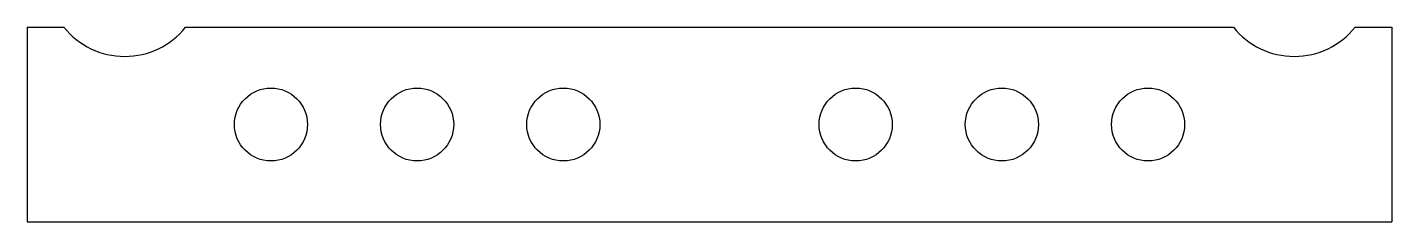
# Model space of a CAD drawing. Header units: millimetres. Extents: x 0 to 28, y 0 to 4.
import ezdxf

# ---------------------------------------------------------------- set-up
doc = ezdxf.new("R2010")
doc.units = ezdxf.units.MM

msp = doc.modelspace()

# ---------------------------------------------------------------- linework, layer by layer
at = {"color": 7, "linetype": 'Continuous', "lineweight": 25}
for p, q in [((0, 4), (0, 0)), ((0, 4), (0.751, 4)), ((3.249, 4), (24.751, 4)), ((27.249, 4), (28, 4)), ((28, 4), (28, 0)), ((0, 0), (28, 0))]:
    msp.add_line(p, q, dxfattribs=at)
for centre in [(5, 2), (8, 2), (11, 2), (17, 2), (20, 2), (23, 2)]:
    msp.add_circle(centre, 0.75, dxfattribs=at)
for centre in [(2, 5), (26, 5)]:
    msp.add_arc(centre, 1.6, 218.6822, 321.3178, dxfattribs=at)

doc.saveas('drawing.dxf')
